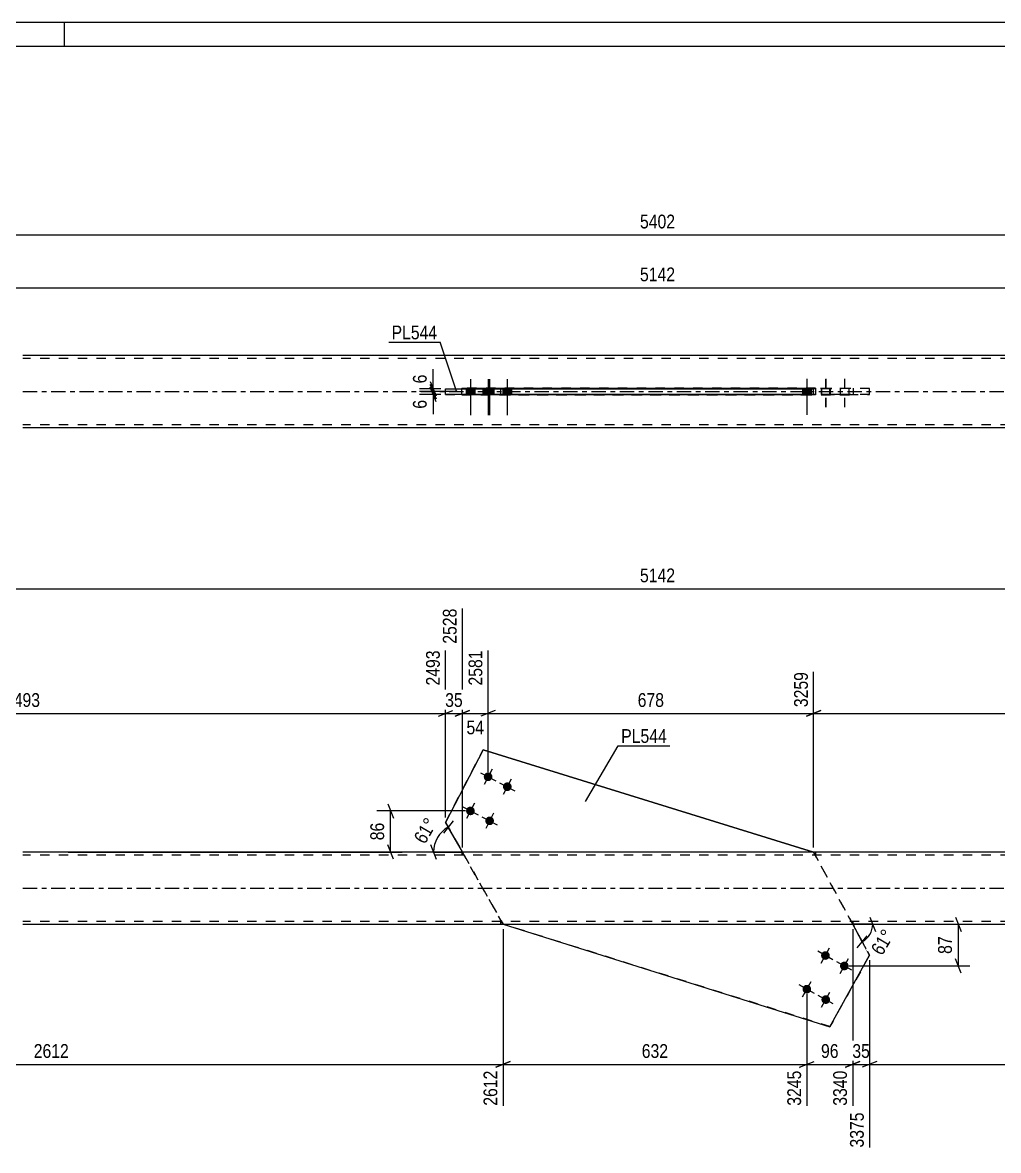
# Model space of a CAD drawing. Header units: millimetres. Extents: x 0 to 594, y 0 to 420.
# Drawn here: x 165.2 to 368.4, y 185.3 to 420 of the extents above; entities that cross this region are included whole.
import ezdxf

# ---------------------------------------------------------------- set-up
doc = ezdxf.new("R2010")
doc.units = ezdxf.units.MM
doc.linetypes.add('DXK_LINE_DOT2', pattern=[3.9198, 1.9599, -1.9599])
doc.linetypes.add('DXK_LINE_DOT3', pattern=[5.9187, 2.979, -0.9799, 0.9799, -0.9799])
doc.styles.add('Arial Narrow', font='ARIALN.TTF', dxfattribs={"height": 0.2})

# ---------------------------------------------------------------- blocks, each defined once
blk = doc.blocks.new('Unknown-582665021-1131')
at = {"color": 5, "linetype": 'Continuous'}
for p, q in [((594, 420), (0, 420)), ((174, 415), (174, 420)), ((589, 415), (5, 415))]:
    blk.add_line(p, q, dxfattribs=at)
blk = doc.blocks.new('Part-582665021-1689 - 1677')
at = {"color": 2, "linetype": 'Continuous'}
for p, q in [((429.55, 247.35), (165.3, 247.35)), ((165.3, 232.35), (429.55, 232.35))]:
    blk.add_line(p, q, dxfattribs=at)
at = {"color": 7, "linetype": 'DXK_LINE_DOT2'}
for p, q in [((429.55, 246.75), (165.3, 246.75)), ((256.7, 247.35), (256.7, 246.75)), ((330.33, 247.35), (330.33, 246.75)), ((429.55, 232.95), (165.3, 232.95)), ((264.83, 232.35), (264.83, 232.95)), ((338.15, 232.35), (338.15, 232.95))]:
    blk.add_line(p, q, dxfattribs=at)
at = {"color": 7, "linetype": 'DXK_LINE_DOT3'}
blk.add_line((165.3, 239.85), (429.55, 239.85), dxfattribs=at)
blk = doc.blocks.new('Part-582665021-1720 - 1677')
at = {"color": 2, "linetype": 'Continuous'}
for p, q in [((261.11, 268.65), (253.3, 253.55)), ((329.9, 247.35), (261.11, 268.65)), ((261.11, 268.65), (329.91, 247.35)), ((256.8, 247.35), (253.3, 253.55)), ((265.27, 232.35), (333.32, 211.03)), ((341.55, 225.91), (338.05, 232.35)), ((333.32, 211.03), (341.55, 225.91))]:
    blk.add_line(p, q, dxfattribs=at)
at = {"color": 7, "linetype": 'DXK_LINE_DOT2'}
for p, q in [((253.3, 253.55), (261.11, 268.65)), ((261.11, 268.65), (261.11, 268.65)), ((253.3, 253.55), (253.3, 253.55)), ((253.3, 253.55), (265.27, 232.35)), ((265.27, 232.35), (256.8, 247.35)), ((329.91, 247.35), (329.9, 247.35)), ((338.05, 232.35), (329.91, 247.35)), ((329.91, 247.35), (329.91, 247.35)), ((329.91, 247.35), (341.55, 225.91)), ((265.27, 232.35), (265.27, 232.35)), ((333.32, 211.04), (265.27, 232.35)), ((341.55, 225.91), (333.32, 211.04)), ((341.55, 225.91), (341.55, 225.91)), ((333.32, 211.03), (333.32, 211.04))]:
    blk.add_line(p, q, dxfattribs=at)
blk = doc.blocks.new('Bolt-582665021-1723 - 1677')
at = {"linetype": 'Continuous'}
for points in [[(262.15, 263.94), (262.34, 263.92), (262.52, 263.86), (262.68, 263.77), (262.82, 263.64), (262.93, 263.49), (263.01, 263.32), (263.05, 263.13), (263.05, 262.95), (263.01, 262.76), (262.93, 262.59), (262.82, 262.44), (262.68, 262.31), (262.52, 262.22), (262.34, 262.16), (262.15, 262.14), (261.97, 262.16), (261.79, 262.22), (261.62, 262.31), (261.48, 262.44), (261.37, 262.59), (261.3, 262.76), (261.26, 262.95), (261.26, 263.13), (261.3, 263.32), (261.37, 263.49), (261.48, 263.64), (261.62, 263.77), (261.79, 263.86), (261.97, 263.92)], [(266.15, 261.87), (266.34, 261.85), (266.52, 261.79), (266.68, 261.7), (266.82, 261.57), (266.93, 261.42), (267.01, 261.25), (267.05, 261.07), (267.05, 260.88), (267.01, 260.69), (266.93, 260.52), (266.82, 260.37), (266.68, 260.24), (266.52, 260.15), (266.34, 260.09), (266.15, 260.07), (265.96, 260.09), (265.78, 260.15), (265.62, 260.24), (265.48, 260.37), (265.37, 260.52), (265.29, 260.69), (265.25, 260.88), (265.25, 261.07), (265.29, 261.25), (265.37, 261.42), (265.48, 261.57), (265.62, 261.7), (265.78, 261.79), (265.96, 261.85)], [(258.48, 256.84), (258.66, 256.82), (258.84, 256.76), (259.01, 256.66), (259.15, 256.54), (259.26, 256.39), (259.33, 256.21), (259.37, 256.03), (259.37, 255.84), (259.33, 255.66), (259.26, 255.49), (259.15, 255.33), (259.01, 255.21), (258.84, 255.11), (258.66, 255.06), (258.48, 255.04), (258.29, 255.06), (258.11, 255.11), (257.95, 255.21), (257.81, 255.33), (257.7, 255.49), (257.62, 255.66), (257.58, 255.84), (257.58, 256.03), (257.62, 256.21), (257.7, 256.39), (257.81, 256.54), (257.95, 256.66), (258.11, 256.76), (258.29, 256.82)], [(262.47, 254.77), (262.66, 254.75), (262.84, 254.69), (263, 254.6), (263.14, 254.47), (263.25, 254.32), (263.33, 254.15), (263.37, 253.96), (263.37, 253.77), (263.33, 253.59), (263.25, 253.42), (263.14, 253.26), (263, 253.14), (262.84, 253.04), (262.66, 252.99), (262.47, 252.97), (262.29, 252.99), (262.11, 253.04), (261.94, 253.14), (261.8, 253.26), (261.69, 253.42), (261.62, 253.59), (261.58, 253.77), (261.58, 253.96), (261.62, 254.15), (261.69, 254.32), (261.8, 254.47), (261.94, 254.6), (262.11, 254.69), (262.29, 254.75)]]:
    blk.add_hatch(color=1, dxfattribs=at).paths.add_polyline_path(points)
at = {"color": 1, "linetype": 'Continuous'}
for p, q in [((260.55, 263.87), (263.75, 262.21)), ((262.98, 264.64), (261.33, 261.44)), ((264.55, 261.8), (267.75, 260.15)), ((266.98, 262.57), (265.32, 259.37)), ((256.88, 256.76), (260.08, 255.11)), ((259.3, 257.53), (257.65, 254.34)), ((260.87, 254.7), (264.07, 253.04)), ((263.3, 255.47), (261.65, 252.27))]:
    blk.add_line(p, q, dxfattribs=at)
blk = doc.blocks.new('Bolt-582665021-1724 - 1677')
at = {"linetype": 'Continuous'}
for points in [[(332.37, 226.74), (332.56, 226.73), (332.74, 226.67), (332.9, 226.57), (333.04, 226.45), (333.15, 226.29), (333.23, 226.12), (333.27, 225.94), (333.27, 225.75), (333.23, 225.57), (333.15, 225.39), (333.04, 225.24), (332.9, 225.12), (332.74, 225.02), (332.56, 224.96), (332.37, 224.94), (332.18, 224.96), (332, 225.02), (331.84, 225.12), (331.7, 225.24), (331.59, 225.39), (331.51, 225.57), (331.47, 225.75), (331.47, 225.94), (331.51, 226.12), (331.59, 226.29), (331.7, 226.45), (331.84, 226.57), (332, 226.67), (332.18, 226.73)], [(336.31, 224.57), (336.49, 224.55), (336.67, 224.49), (336.84, 224.39), (336.98, 224.27), (337.09, 224.12), (337.16, 223.94), (337.2, 223.76), (337.2, 223.57), (337.16, 223.39), (337.09, 223.22), (336.98, 223.06), (336.84, 222.94), (336.67, 222.84), (336.49, 222.79), (336.31, 222.77), (336.12, 222.79), (335.94, 222.84), (335.78, 222.94), (335.64, 223.06), (335.53, 223.22), (335.45, 223.39), (335.41, 223.57), (335.41, 223.76), (335.45, 223.94), (335.53, 224.12), (335.64, 224.27), (335.78, 224.39), (335.94, 224.49), (336.12, 224.55)], [(328.5, 219.74), (328.68, 219.73), (328.86, 219.67), (329.03, 219.57), (329.17, 219.45), (329.28, 219.29), (329.35, 219.12), (329.39, 218.94), (329.39, 218.75), (329.35, 218.57), (329.28, 218.39), (329.17, 218.24), (329.03, 218.12), (328.86, 218.02), (328.68, 217.96), (328.5, 217.94), (328.31, 217.96), (328.13, 218.02), (327.97, 218.12), (327.83, 218.24), (327.72, 218.39), (327.64, 218.57), (327.6, 218.75), (327.6, 218.94), (327.64, 219.12), (327.72, 219.29), (327.83, 219.45), (327.97, 219.57), (328.13, 219.67), (328.31, 219.73)], [(332.43, 217.57), (332.62, 217.55), (332.8, 217.49), (332.96, 217.39), (333.1, 217.27), (333.21, 217.12), (333.29, 216.94), (333.33, 216.76), (333.33, 216.57), (333.29, 216.39), (333.21, 216.22), (333.1, 216.06), (332.96, 215.94), (332.8, 215.84), (332.62, 215.79), (332.43, 215.77), (332.25, 215.79), (332.07, 215.84), (331.91, 215.94), (331.77, 216.06), (331.66, 216.22), (331.58, 216.39), (331.54, 216.57), (331.54, 216.76), (331.58, 216.94), (331.66, 217.12), (331.77, 217.27), (331.91, 217.39), (332.07, 217.49), (332.25, 217.55)]]:
    blk.add_hatch(color=1, dxfattribs=at).paths.add_polyline_path(points)
at = {"color": 1, "linetype": 'Continuous'}
for p, q in [((333.94, 224.97), (330.79, 226.72)), ((331.5, 224.27), (333.24, 227.42)), ((337.88, 222.8), (334.73, 224.54)), ((335.44, 222.09), (337.18, 225.24)), ((330.07, 217.97), (326.92, 219.72)), ((327.63, 217.27), (329.37, 220.42)), ((334.01, 215.8), (330.86, 217.54)), ((331.56, 215.09), (333.31, 218.24))]:
    blk.add_line(p, q, dxfattribs=at)
blk = doc.blocks.new('Part-582665021-1462 - 1368')
at = {"color": 2, "linetype": 'Continuous'}
for p, q in [((429.55, 350.71), (165.3, 350.71)), ((256.7, 343.9), (330.33, 343.9)), ((256.7, 343.9), (256.7, 343.78)), ((264.83, 343.77), (264.83, 343.9)), ((330.33, 343.9), (330.33, 342.5)), ((256.7, 342.58), (256.7, 342.5)), ((256.7, 342.5), (256.7, 342.5)), ((330.33, 342.5), (256.7, 342.5)), ((264.83, 342.51), (264.83, 342.57)), ((264.83, 342.51), (264.83, 342.51)), ((330.33, 342.51), (264.83, 342.51)), ((165.3, 335.71), (429.55, 335.71))]:
    blk.add_line(p, q, dxfattribs=at)
at = {"color": 7, "linetype": 'DXK_LINE_DOT2'}
for p, q in [((429.55, 350.11), (165.3, 350.11)), ((330.33, 343.9), (256.7, 343.9)), ((256.7, 342.5), (256.7, 343.78)), ((264.83, 343.91), (264.83, 343.9)), ((264.83, 343.91), (338.15, 343.91)), ((264.83, 343.91), (264.83, 343.91)), ((264.83, 343.91), (338.15, 343.91)), ((264.83, 343.9), (264.83, 343.91)), ((264.83, 342.51), (264.83, 343.77)), ((338.15, 343.91), (338.15, 342.51)), ((256.7, 342.5), (330.33, 342.5)), ((264.83, 342.51), (338.15, 342.51)), ((338.15, 342.51), (330.33, 342.51)), ((429.55, 336.31), (165.3, 336.31))]:
    blk.add_line(p, q, dxfattribs=at)
at = {"color": 7, "linetype": 'DXK_LINE_DOT3'}
blk.add_line((165.3, 343.21), (429.55, 343.21), dxfattribs=at)
blk = doc.blocks.new('Part-582665021-1398 - 1368')
at = {"color": 2, "linetype": 'Continuous'}
for p, q in [((253.3, 343.79), (265.27, 343.81)), ((253.3, 342.59), (253.3, 343.79)), ((253.3, 343.79), (261.11, 343.77)), ((261.11, 343.77), (329.91, 343.8)), ((261.11, 342.57), (261.11, 343.77)), ((330.33, 343.84), (265.27, 343.81)), ((329.91, 342.6), (329.91, 343.8)), ((330.33, 343.8), (329.91, 343.8)), ((261.11, 342.57), (253.3, 342.59)), ((329.91, 342.6), (261.11, 342.57)), ((330.33, 342.6), (329.91, 342.6))]:
    blk.add_line(p, q, dxfattribs=at)
at = {"color": 7, "linetype": 'DXK_LINE_DOT2'}
for p, q in [((265.27, 342.61), (265.27, 343.81)), ((333.32, 343.84), (330.33, 343.84)), ((341.55, 343.82), (330.33, 343.8)), ((333.32, 342.64), (333.32, 343.84)), ((341.55, 343.82), (333.32, 343.84)), ((341.55, 342.62), (341.55, 343.82)), ((253.3, 342.59), (265.27, 342.61)), ((265.27, 342.61), (333.32, 342.64)), ((341.55, 342.62), (330.33, 342.6)), ((333.32, 342.64), (341.55, 342.62))]:
    blk.add_line(p, q, dxfattribs=at)
blk = doc.blocks.new('Bolt-582665021-1441 - 1368')
at = {"linetype": 'Continuous'}
blk.add_hatch(color=1, dxfattribs=at).paths.add_polyline_path([(327.6, 342.63), (329.4, 342.63), (329.4, 343.83), (327.6, 343.83)])
at = {"color": 1, "linetype": 'Continuous'}
for p, q in [((328.5, 345.83), (328.5, 338.33)), ((327.6, 343.83), (327.6, 342.63)), ((329.4, 343.83), (329.4, 342.63))]:
    blk.add_line(p, q, dxfattribs=at)
at = {"color": 1, "linetype": 'DXK_LINE_DOT2'}
for p, q in [((332.37, 345.82), (332.37, 338.32)), ((332.43, 345.83), (332.43, 338.33)), ((336.31, 345.83), (336.31, 338.33)), ((331.47, 343.82), (331.47, 342.62)), ((331.53, 343.83), (331.53, 342.63)), ((333.27, 343.82), (333.27, 342.62)), ((333.33, 343.83), (333.33, 342.63)), ((335.41, 343.82), (335.41, 342.62)), ((337.21, 343.83), (337.21, 342.63))]:
    blk.add_line(p, q, dxfattribs=at)
blk = doc.blocks.new('Bolt-582665021-1442 - 1368')
at = {"linetype": 'Continuous'}
for points in [[(259.38, 343.79), (257.58, 343.79), (257.58, 342.59), (259.38, 342.59)], [(263.05, 343.78), (261.25, 343.78), (261.25, 342.58), (263.05, 342.58)], [(263.37, 343.79), (261.57, 343.79), (261.57, 342.59), (263.37, 342.59)], [(267.05, 343.78), (265.25, 343.78), (265.25, 342.58), (267.05, 342.58)]]:
    blk.add_hatch(color=1, dxfattribs=at).paths.add_polyline_path(points)
at = {"color": 1, "linetype": 'Continuous'}
for p, q in [((258.48, 345.79), (258.48, 338.29)), ((262.15, 345.78), (262.15, 338.28)), ((262.47, 345.79), (262.47, 338.29)), ((266.15, 345.78), (266.15, 338.28)), ((257.58, 343.79), (257.58, 342.59)), ((259.38, 343.79), (259.38, 342.59)), ((261.25, 343.78), (261.25, 342.58)), ((261.57, 343.79), (261.57, 342.59)), ((263.05, 343.78), (263.05, 342.58)), ((263.37, 343.79), (263.37, 342.59)), ((265.25, 343.78), (265.25, 342.58)), ((267.05, 343.78), (267.05, 342.58))]:
    blk.add_line(p, q, dxfattribs=at)
blk = doc.blocks.new('StraightDimension-582665021-3753 - 1677')
at = {"color": 7, "linetype": 'Continuous'}
for p, q in [((262.15, 264.03), (262.15, 289.35)), ((329.91, 248.35), (329.91, 284.85)), ((263.65, 276.83), (260.65, 275.63)), ((262.15, 276.23), (329.91, 276.23)), ((328.41, 275.63), (331.41, 276.83))]:
    blk.add_line(p, q, dxfattribs=at)
at = {"color": 0, "linetype": 'Continuous'}
blk.add_wipeout([(329.31, 285.45), (325.11, 285.45), (325.11, 276.93), (329.31, 276.93)], dxfattribs=at)
at = {"color": 0}
blk.add_wipeout([(299.37, 276.98), (299.37, 281.18), (292.69, 281.18), (292.69, 276.98)], dxfattribs=at)
at = {"color": 3, "linetype": 'Continuous', "style": 'Arial Narrow'}
blk.add_text('3259', height=2.863, rotation=90.0002, dxfattribs=at).set_placement((328.71, 277.53))
at = {"color": 3, "style": 'Arial Narrow'}
blk.add_text('678', height=2.863, dxfattribs=at).set_placement((293.29, 277.58))
blk = doc.blocks.new('StraightDimension-582665021-2019 - 1677')
at = {"color": 7, "linetype": 'Continuous'}
for p, q in [((257.48, 255.94), (239, 255.94)), ((241.25, 257.44), (242.45, 254.44)), ((241.85, 247.37), (241.85, 255.94)), ((242.45, 245.87), (241.25, 248.87)), ((174.71, 247.37), (244.25, 247.37))]:
    blk.add_line(p, q, dxfattribs=at)
at = {"color": 0}
blk.add_wipeout([(241.1, 254.08), (236.9, 254.08), (236.9, 249.23), (241.1, 249.23)], dxfattribs=at)
at = {"color": 3, "style": 'Arial Narrow'}
blk.add_text('86', height=2.863, rotation=90.0002, dxfattribs=at).set_placement((240.5, 249.83))
blk = doc.blocks.new('StraightDimension-582665021-3756 - 1677')
at = {"color": 7, "linetype": 'Continuous'}
for p, q in [((253.3, 254.55), (253.3, 289.35)), ((77.2, 249.34), (77.2, 279.36)), ((78.7, 276.83), (75.7, 275.63)), ((77.2, 276.23), (253.3, 276.23)), ((251.8, 275.63), (254.8, 276.83))]:
    blk.add_line(p, q, dxfattribs=at)
at = {"color": 0, "linetype": 'Continuous'}
for points in [[(252.7, 289.95), (248.5, 289.95), (248.5, 281.43), (252.7, 281.43)], [(76.6, 279.96), (72.4, 279.96), (72.4, 276.93), (76.6, 276.93)]]:
    blk.add_wipeout(points, dxfattribs=at)
at = {"color": 0}
blk.add_wipeout([(169.51, 276.98), (169.51, 281.18), (160.99, 281.18), (160.99, 276.98)], dxfattribs=at)
at = {"color": 3, "linetype": 'Continuous', "style": 'Arial Narrow'}
for s, height, p in [('2493', 2.863, (252.1, 282.03)), ('0', 2.86, (76, 277.53))]:
    blk.add_text(s, height=height, rotation=90.0002, dxfattribs=at).set_placement(p)
at = {"color": 3, "style": 'Arial Narrow'}
blk.add_text('2493', height=2.863, dxfattribs=at).set_placement((161.59, 277.58))
blk = doc.blocks.new('StraightDimension-582665021-3853 - 1677')
at = {"color": 7, "linetype": 'Continuous'}
for p, q in [((77.2, 230.34), (77.2, 200.06)), ((265.27, 231.35), (265.27, 194.58)), ((78.7, 203.79), (75.7, 202.59)), ((77.2, 203.19), (265.27, 203.19)), ((263.77, 202.59), (266.77, 203.79))]:
    blk.add_line(p, q, dxfattribs=at)
at = {"color": 0}
blk.add_wipeout([(175.49, 203.94), (175.49, 208.14), (166.98, 208.14), (166.98, 203.94)], dxfattribs=at)
at = {"color": 0, "linetype": 'Continuous'}
for points in [[(76.6, 202.49), (72.4, 202.49), (72.4, 199.46), (76.6, 199.46)], [(264.67, 202.49), (260.47, 202.49), (260.47, 193.98), (264.67, 193.98)]]:
    blk.add_wipeout(points, dxfattribs=at)
at = {"color": 3, "style": 'Arial Narrow'}
blk.add_text('2612', height=2.863, dxfattribs=at).set_placement((167.58, 204.54))
at = {"color": 3, "linetype": 'Continuous', "style": 'Arial Narrow'}
for s, height, p in [('0', 2.86, (76, 200.06)), ('2612', 2.863, (264.07, 194.58))]:
    blk.add_text(s, height=height, rotation=90.0002, dxfattribs=at).set_placement(p)
blk = doc.blocks.new('StraightDimension-582665021-3852 - 1677')
at = {"color": 7, "linetype": 'Continuous'}
for p, q in [((265.27, 231.35), (265.27, 194.58)), ((328.5, 217.85), (328.5, 194.58)), ((266.77, 203.79), (263.77, 202.59)), ((265.27, 203.19), (328.5, 203.19)), ((327, 202.59), (330, 203.79))]:
    blk.add_line(p, q, dxfattribs=at)
at = {"color": 0}
blk.add_wipeout([(300.23, 203.94), (300.23, 208.14), (293.54, 208.14), (293.54, 203.94)], dxfattribs=at)
at = {"color": 0, "linetype": 'Continuous'}
blk.add_wipeout([(327.9, 202.49), (323.7, 202.49), (323.7, 193.98), (327.9, 193.98)], dxfattribs=at)
at = {"color": 3, "style": 'Arial Narrow'}
blk.add_text('632', height=2.863, dxfattribs=at).set_placement((294.14, 204.54))
at = {"color": 3, "linetype": 'Continuous', "style": 'Arial Narrow'}
blk.add_text('3245', height=2.863, rotation=90.0002, dxfattribs=at).set_placement((327.3, 194.58))
blk = doc.blocks.new('StraightDimension-582665021-3851 - 1677')
at = {"color": 7, "linetype": 'Continuous'}
for p, q in [((338.05, 231.35), (338.05, 194.58)), ((328.5, 217.85), (328.5, 194.58)), ((327, 202.59), (330, 203.79)), ((328.5, 203.19), (338.05, 203.19)), ((339.55, 203.79), (336.55, 202.59))]:
    blk.add_line(p, q, dxfattribs=at)
at = {"color": 0}
blk.add_wipeout([(335.7, 203.94), (335.7, 208.14), (330.85, 208.14), (330.85, 203.94)], dxfattribs=at)
at = {"color": 0, "linetype": 'Continuous'}
blk.add_wipeout([(337.45, 202.49), (333.25, 202.49), (333.25, 193.98), (337.45, 193.98)], dxfattribs=at)
at = {"color": 3, "style": 'Arial Narrow'}
blk.add_text('96', height=2.863, dxfattribs=at).set_placement((331.45, 204.54))
at = {"color": 3, "linetype": 'Continuous', "style": 'Arial Narrow'}
blk.add_text('3340', height=2.863, rotation=90.0002, dxfattribs=at).set_placement((336.85, 194.58))
blk = doc.blocks.new('StraightDimension-582665021-3850 - 1677')
at = {"color": 7, "linetype": 'Continuous'}
for p, q in [((338.05, 231.35), (338.05, 194.58)), ((341.55, 224.91), (341.55, 185.88)), ((336.55, 202.59), (339.55, 203.79)), ((338.05, 203.19), (341.55, 203.19)), ((343.05, 203.79), (340.05, 202.59))]:
    blk.add_line(p, q, dxfattribs=at)
at = {"color": 0}
blk.add_wipeout([(342.23, 203.94), (342.23, 208.14), (337.37, 208.14), (337.37, 203.94)], dxfattribs=at)
at = {"color": 0, "linetype": 'Continuous'}
blk.add_wipeout([(340.95, 193.79), (336.75, 193.79), (336.75, 185.28), (340.95, 185.28)], dxfattribs=at)
at = {"color": 3, "style": 'Arial Narrow'}
blk.add_text('35', height=2.863, dxfattribs=at).set_placement((337.97, 204.54))
at = {"color": 3, "linetype": 'Continuous', "style": 'Arial Narrow'}
blk.add_text('3375', height=2.863, rotation=90.0002, dxfattribs=at).set_placement((340.35, 185.88))
blk = doc.blocks.new('AngleDimension-582665021-3748 - 1677')
at = {"color": 7, "linetype": 'Continuous'}
for p, q in [((341.61, 233.85), (342.81, 230.85)), ((342.21, 232.35), (338.05, 232.35)), ((340.03, 228.7), (338.05, 232.35)), ((339.05, 232.35), (342.21, 232.35)), ((339, 227.46), (341.07, 229.94))]:
    blk.add_line(p, q, dxfattribs=at)
blk.add_arc((338.05, 232.35), 4.16, 298.5133, 360, dxfattribs=at)
at = {"color": 0}
blk.add_wipeout([(347.66, 230.4), (344.05, 232.54), (340.75, 226.99), (344.36, 224.84)], dxfattribs=at)
at = {"color": 3, "style": 'Arial Narrow'}
blk.add_text('61°', height=2.863, rotation=59.2553, dxfattribs=at).set_placement((344.15, 225.67))
blk = doc.blocks.new('StraightDimension-582665021-3923 - 1677')
at = {"color": 7, "linetype": 'Continuous'}
blk.add_line((77.2, 302.17), (517.65, 302.17), dxfattribs=at)
at = {"color": 0}
blk.add_wipeout([(301.68, 302.92), (301.68, 307.12), (293.17, 307.12), (293.17, 302.92)], dxfattribs=at)
at = {"color": 3, "style": 'Arial Narrow'}
blk.add_text('5142', height=2.863, dxfattribs=at).set_placement((293.77, 303.52))
blk = doc.blocks.new('AngleDimension-582665021-3744 - 1677')
at = {"color": 7, "linetype": 'Continuous'}
for p, q in [((254.86, 253.84), (252.84, 251.32)), ((256.31, 248.22), (253.85, 252.58)), ((253.85, 252.58), (256.8, 247.35)), ((251.4, 245.85), (250.2, 248.85)), ((250.8, 247.35), (256.8, 247.35))]:
    blk.add_line(p, q, dxfattribs=at)
blk.add_arc((256.8, 247.35), 6, 119.4367, 180, dxfattribs=at)
at = {"color": 0}
blk.add_wipeout([(252.47, 253.62), (248.84, 255.74), (245.58, 250.16), (249.21, 248.04)], dxfattribs=at)
at = {"color": 3, "style": 'Arial Narrow'}
blk.add_text('61°', height=2.863, rotation=59.7194, dxfattribs=at).set_placement((249, 248.86))
blk = doc.blocks.new('StraightDimension-582665021-3849 - 1677')
at = {"color": 7, "linetype": 'Continuous'}
for p, q in [((517.65, 230.34), (517.65, 194.58)), ((341.55, 224.91), (341.55, 185.88)), ((343.05, 203.79), (340.05, 202.59)), ((341.55, 203.19), (517.65, 203.19)), ((516.15, 202.59), (519.15, 203.79))]:
    blk.add_line(p, q, dxfattribs=at)
at = {"color": 0}
blk.add_wipeout([(433.85, 203.94), (433.85, 208.14), (425.34, 208.14), (425.34, 203.94)], dxfattribs=at)
at = {"color": 0, "linetype": 'Continuous'}
blk.add_wipeout([(517.05, 202.49), (512.85, 202.49), (512.85, 193.98), (517.05, 193.98)], dxfattribs=at)
at = {"color": 3, "style": 'Arial Narrow'}
blk.add_text('1767', height=2.863, dxfattribs=at).set_placement((425.94, 204.54))
at = {"color": 3, "linetype": 'Continuous', "style": 'Arial Narrow'}
blk.add_text('5142', height=2.863, rotation=90.0002, dxfattribs=at).set_placement((516.45, 194.58))
blk = doc.blocks.new('StraightDimension-582665021-1981 - 1677')
at = {"color": 7, "linetype": 'Continuous'}
for p, q in [((359.44, 233.85), (360.64, 230.85)), ((307.09, 232.35), (362.44, 232.35)), ((360.04, 223.67), (360.04, 232.35)), ((337.31, 223.67), (362.44, 223.67)), ((360.64, 222.17), (359.44, 225.17))]:
    blk.add_line(p, q, dxfattribs=at)
at = {"color": 0}
blk.add_wipeout([(359.29, 230.44), (355.09, 230.44), (355.09, 225.58), (359.29, 225.58)], dxfattribs=at)
at = {"color": 3, "style": 'Arial Narrow'}
blk.add_text('87', height=2.863, rotation=90.0002, dxfattribs=at).set_placement((358.69, 226.18))
blk = doc.blocks.new('StraightDimension-582665021-3752 - 1677')
at = {"color": 7, "linetype": 'Continuous'}
for p, q in [((329.91, 248.35), (329.91, 284.85)), ((517.65, 249.34), (517.65, 284.85)), ((331.41, 276.83), (328.41, 275.63)), ((329.91, 276.23), (517.65, 276.23)), ((516.15, 275.63), (519.15, 276.83))]:
    blk.add_line(p, q, dxfattribs=at)
at = {"color": 0, "linetype": 'Continuous'}
blk.add_wipeout([(517.05, 285.45), (512.85, 285.45), (512.85, 276.93), (517.05, 276.93)], dxfattribs=at)
at = {"color": 0}
blk.add_wipeout([(428.03, 276.98), (428.03, 281.18), (419.52, 281.18), (419.52, 276.98)], dxfattribs=at)
at = {"color": 3, "linetype": 'Continuous', "style": 'Arial Narrow'}
blk.add_text('5142', height=2.863, rotation=90.0002, dxfattribs=at).set_placement((516.45, 277.53))
at = {"color": 3, "style": 'Arial Narrow'}
blk.add_text('1883', height=2.863, dxfattribs=at).set_placement((420.12, 277.58))
blk = doc.blocks.new('StraightDimension-582665021-3754 - 1677')
at = {"color": 7, "linetype": 'Continuous'}
for p, q in [((256.8, 248.35), (256.8, 298.05)), ((262.15, 264.03), (262.15, 289.35)), ((255.3, 275.63), (258.3, 276.83)), ((256.8, 276.23), (262.15, 276.23)), ((263.65, 276.83), (260.65, 275.63))]:
    blk.add_line(p, q, dxfattribs=at)
at = {"color": 0, "linetype": 'Continuous'}
blk.add_wipeout([(261.55, 289.95), (257.35, 289.95), (257.35, 281.43), (261.55, 281.43)], dxfattribs=at)
at = {"color": 0}
blk.add_wipeout([(261.91, 271.28), (261.91, 275.48), (257.05, 275.48), (257.05, 271.28)], dxfattribs=at)
at = {"color": 3, "linetype": 'Continuous', "style": 'Arial Narrow'}
blk.add_text('2581', height=2.863, rotation=90.0002, dxfattribs=at).set_placement((260.95, 282.03))
at = {"color": 3, "style": 'Arial Narrow'}
blk.add_text('54', height=2.863, dxfattribs=at).set_placement((257.65, 271.88))
blk = doc.blocks.new('StraightDimension-582665021-3755 - 1677')
at = {"color": 7, "linetype": 'Continuous'}
for p, q in [((256.8, 248.35), (256.8, 298.05)), ((253.3, 254.55), (253.3, 289.35)), ((251.8, 275.63), (254.8, 276.83)), ((253.3, 276.23), (256.8, 276.23)), ((258.3, 276.83), (255.3, 275.63))]:
    blk.add_line(p, q, dxfattribs=at)
at = {"color": 0, "linetype": 'Continuous'}
blk.add_wipeout([(256.2, 298.65), (252, 298.65), (252, 290.13), (256.2, 290.13)], dxfattribs=at)
at = {"color": 0}
blk.add_wipeout([(257.48, 276.98), (257.48, 281.18), (252.62, 281.18), (252.62, 276.98)], dxfattribs=at)
at = {"color": 3, "linetype": 'Continuous', "style": 'Arial Narrow'}
blk.add_text('2528', height=2.863, rotation=90.0002, dxfattribs=at).set_placement((255.6, 290.73))
at = {"color": 3, "style": 'Arial Narrow'}
blk.add_text('35', height=2.863, dxfattribs=at).set_placement((253.22, 277.58))
blk = doc.blocks.new('StraightDimension-582665021-3909 - 1368')
at = {"color": 7, "linetype": 'Continuous'}
for p, q in [((255.7, 343.21), (247.87, 343.21)), ((250.12, 344.71), (251.32, 341.71)), ((251.32, 341.09), (250.12, 344.09)), ((250.72, 342.59), (250.72, 343.21)), ((252.3, 342.59), (247.87, 342.59))]:
    blk.add_line(p, q, dxfattribs=at)
at = {"color": 0}
blk.add_wipeout([(249.97, 342.06), (245.77, 342.06), (245.77, 339.04), (249.97, 339.04)], dxfattribs=at)
at = {"color": 7, "linetype": 'Continuous'}
blk.add_line((250.72, 342.59), (250.72, 338.51), dxfattribs=at)
blk.add_line((250.72, 342.59), (250.72, 338.51), dxfattribs=at)
at = {"color": 3, "style": 'Arial Narrow'}
blk.add_text('6', height=2.86, rotation=90.0002, dxfattribs=at).set_placement((249.37, 339.64))
blk = doc.blocks.new('StraightDimension-582665021-1549 - 1368')
at = {"color": 7, "linetype": 'Continuous'}
blk.add_line((64.2, 375.81), (530.65, 375.81), dxfattribs=at)
at = {"color": 0}
blk.add_wipeout([(301.68, 376.56), (301.68, 380.76), (293.17, 380.76), (293.17, 376.56)], dxfattribs=at)
at = {"color": 3, "style": 'Arial Narrow'}
blk.add_text('5402', height=2.863, dxfattribs=at).set_placement((293.77, 377.16))
blk = doc.blocks.new('StraightDimension-582665021-1580 - 1368')
at = {"color": 7, "linetype": 'Continuous'}
blk.add_line((77.2, 364.81), (517.65, 364.81), dxfattribs=at)
at = {"color": 0}
blk.add_wipeout([(301.68, 365.56), (301.68, 369.76), (293.17, 369.76), (293.17, 365.56)], dxfattribs=at)
at = {"color": 3, "style": 'Arial Narrow'}
blk.add_text('5142', height=2.863, dxfattribs=at).set_placement((293.77, 366.16))
blk = doc.blocks.new('StraightDimension-582665021-3908 - 1368')
at = {"color": 7, "linetype": 'Continuous'}
for p, q in [((250.12, 345.29), (251.32, 342.29)), ((252.3, 343.79), (247.87, 343.79)), ((255.7, 343.21), (247.87, 343.21)), ((251.32, 341.71), (250.12, 344.71)), ((250.72, 343.21), (250.72, 343.79))]:
    blk.add_line(p, q, dxfattribs=at)
at = {"color": 0}
blk.add_wipeout([(249.97, 347.34), (245.77, 347.34), (245.77, 344.31), (249.97, 344.31)], dxfattribs=at)
at = {"color": 7, "linetype": 'Continuous'}
blk.add_line((250.72, 343.79), (250.72, 347.87), dxfattribs=at)
blk.add_line((250.72, 343.79), (250.72, 347.87), dxfattribs=at)
at = {"color": 3, "style": 'Arial Narrow'}
blk.add_text('6', height=2.86, rotation=90.0002, dxfattribs=at).set_placement((249.37, 344.91))
blk = doc.blocks.new('Mark-582665021-1716 - 1677')
at = {"color": 0}
blk.add_wipeout([(299.36, 270.09), (299.36, 273.09), (289.86, 273.09), (289.86, 270.09)], dxfattribs=at)
blk.add_wipeout([(299.36, 270.09), (299.36, 273.09), (289.86, 273.09), (289.86, 270.09)], dxfattribs=at)
at = {"color": 30, "linetype": 'Continuous'}
for p, q in [((282.46, 257.9), (289.26, 269.49)), ((289.26, 269.49), (299.96, 269.49))]:
    blk.add_line(p, q, dxfattribs=at)
at = {"color": 3, "style": 'Arial Narrow'}
blk.add_text('PL544', height=2.863, dxfattribs=at).set_placement((289.86, 270.09))
blk = doc.blocks.new('Mark-582665021-1393 - 1368')
at = {"color": 0}
blk.add_wipeout([(251.57, 354.08), (251.57, 357.08), (242.06, 357.08), (242.06, 354.08)], dxfattribs=at)
blk.add_wipeout([(251.57, 354.08), (251.57, 357.08), (242.06, 357.08), (242.06, 354.08)], dxfattribs=at)
at = {"color": 30, "linetype": 'Continuous'}
for p in [(241.46, 353.48), (255.55, 343.31)]:
    blk.add_line(p, (252.17, 353.48), dxfattribs=at)
at = {"color": 3, "style": 'Arial Narrow'}
blk.add_text('PL544', height=2.863, dxfattribs=at).set_placement((242.06, 354.08))

msp = doc.modelspace()

# ---------------------------------------------------------------- block references
for name in ['Unknown-582665021-1131', 'Part-582665021-1462 - 1368', 'Bolt-582665021-1442 - 1368', 'Bolt-582665021-1441 - 1368', 'Part-582665021-1398 - 1368', 'Part-582665021-1720 - 1677', 'Bolt-582665021-1723 - 1677', 'Part-582665021-1689 - 1677', 'Bolt-582665021-1724 - 1677']:
    msp.add_blockref(name, (0, 0))

# ---------------------------------------------------------------- next in the draw order: block references
for name in ['StraightDimension-582665021-3909 - 1368', 'StraightDimension-582665021-3753 - 1677', 'StraightDimension-582665021-2019 - 1677', 'StraightDimension-582665021-3853 - 1677']:
    msp.add_blockref(name, (0, 0))

# ---------------------------------------------------------------- next in the draw order: block references
for name in ['StraightDimension-582665021-1549 - 1368', 'StraightDimension-582665021-3756 - 1677', 'StraightDimension-582665021-3852 - 1677']:
    msp.add_blockref(name, (0, 0))

# ---------------------------------------------------------------- next in the draw order: block references
for name in ['StraightDimension-582665021-1580 - 1368', 'StraightDimension-582665021-3908 - 1368', 'StraightDimension-582665021-3923 - 1677', 'StraightDimension-582665021-3851 - 1677']:
    msp.add_blockref(name, (0, 0))

# ---------------------------------------------------------------- next in the draw order: block references
for name in ['Mark-582665021-1393 - 1368', 'StraightDimension-582665021-3752 - 1677', 'Mark-582665021-1716 - 1677', 'AngleDimension-582665021-3744 - 1677', 'StraightDimension-582665021-3850 - 1677']:
    msp.add_blockref(name, (0, 0))

# ---------------------------------------------------------------- next in the draw order: block references
for name in ['StraightDimension-582665021-3754 - 1677', 'AngleDimension-582665021-3748 - 1677']:
    msp.add_blockref(name, (0, 0))

# ---------------------------------------------------------------- next in the draw order: block references
for name in ['StraightDimension-582665021-3755 - 1677', 'StraightDimension-582665021-3849 - 1677']:
    msp.add_blockref(name, (0, 0))

# ---------------------------------------------------------------- next in the draw order: block references
msp.add_blockref('StraightDimension-582665021-1981 - 1677', (0, 0))

doc.saveas('drawing.dxf')
